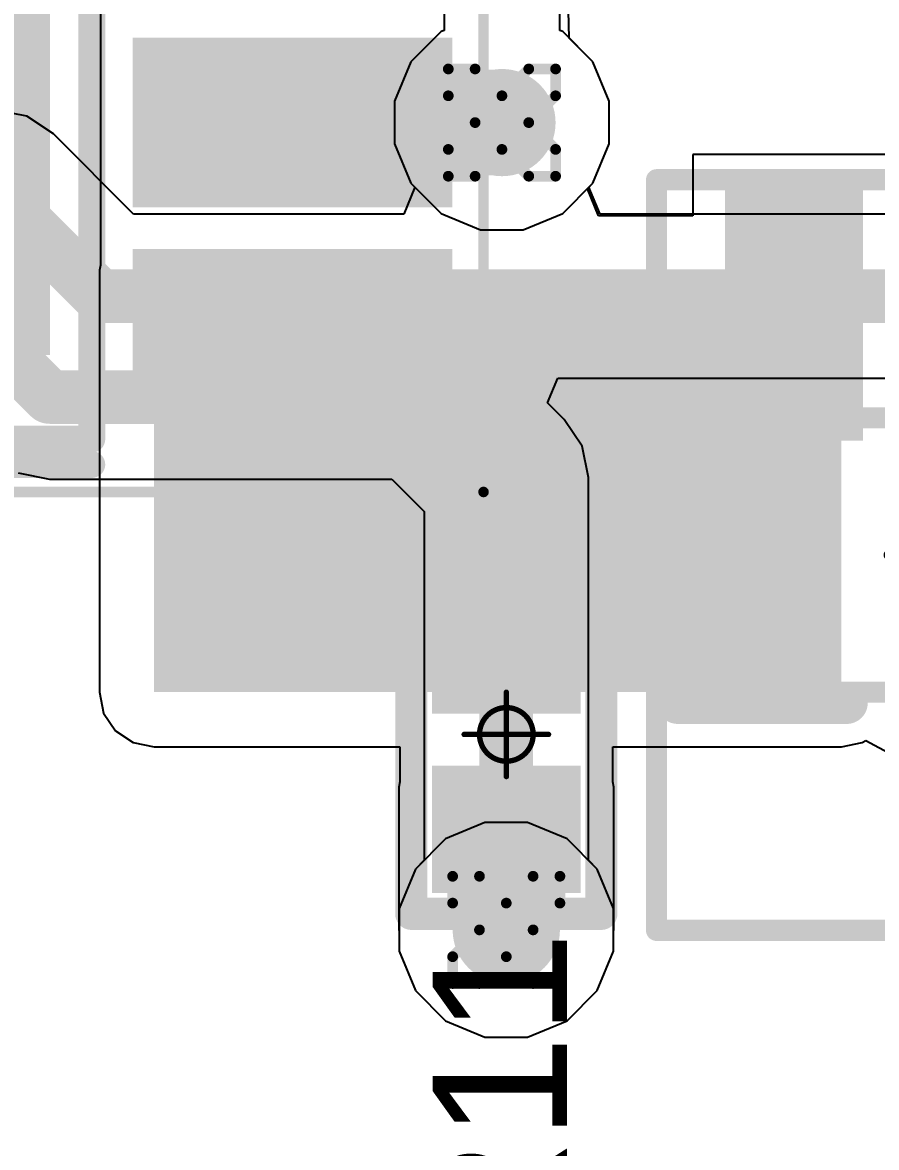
# Model space of a CAD drawing. Header units: inches. Extents: x -0.5 to 14, y -0.2 to 4.7.
# Drawn here: x 0.6348 to 0.794, y 0.3598 to 0.5696 of the extents above; entities that cross this region are included whole.
import ezdxf

# ---------------------------------------------------------------- set-up
doc = ezdxf.new("R2010")
doc.units = ezdxf.units.IN
doc.header["$MEASUREMENT"] = 0
for name, color, linetype in [('Bottom Layer', 5, 'Continuous'), ('Bottom Overlay', 54, 'Continuous'), ('Drill Drawing', 1, 'Continuous'), ('GND', 16, 'Continuous'), ('Mechanical 13', 56, 'Continuous'), ('Mechanical 15', 56, 'Continuous'), ('Mechanical 16', 56, 'Continuous'), ('Mechanical 4', 56, 'Continuous'), ('POWER', 76, 'Continuous'), ('Top Layer', 1, 'Continuous'), ('Top Overlay', 2, 'Continuous'), ('Top Paste', 8, 'Continuous'), ('Top Solder', 216, 'Continuous'), ('Via Holes', 16, 'Continuous')]:
    doc.layers.add(name, color=color, linetype=linetype)
doc.styles.add('Arial', font='', dxfattribs={"height": 0.2})
doc.styles.get('Arial').set_extended_font_data('Arial')

# ---------------------------------------------------------------- blocks, each defined once
blk = doc.blocks.new('_SOP100P600X160_11N_32')
at = {"layer": 'Top Layer'}
for points in [[(-0.05906, 0.07874), (0.05906, 0.07874), (0.05906, -0.07874), (-0.05906, -0.07874)], [(0.08248, -0.02756), (0.13406, -0.02756), (0.13406, -0.05118), (0.08248, -0.05118)], [(0.08248, -0.06693), (0.13406, -0.06693), (0.13406, -0.09055), (0.08248, -0.09055)]]:
    blk.add_hatch(color=1, dxfattribs=at).paths.add_polyline_path(points)
at = {"layer": 'Top Paste'}
for points in [[(-0.05906, 0.07874), (0.05906, 0.07874), (0.05906, -0.07874), (-0.05906, -0.07874)], [(0.08248, -0.02756), (0.13406, -0.02756), (0.13406, -0.05118), (0.08248, -0.05118)], [(0.08248, -0.06693), (0.13406, -0.06693), (0.13406, -0.09055), (0.08248, -0.09055)]]:
    blk.add_hatch(color=8, dxfattribs=at).paths.add_polyline_path(points)
at = {"layer": 'Top Solder'}
for points in [[(-0.06306, 0.08274), (0.06306, 0.08274), (0.06306, -0.08274), (-0.06306, -0.08274)], [(0.07848, -0.02356), (0.13806, -0.02356), (0.13806, -0.05518), (0.07848, -0.05518)], [(0.07848, -0.06293), (0.13806, -0.06293), (0.13806, -0.09455), (0.07848, -0.09455)]]:
    blk.add_hatch(color=216, dxfattribs=at).paths.add_polyline_path(points)
at = {"layer": 'Mechanical 16'}
for points in [[(0.1439, -0.10827, 0.00197, 0.00197, 0), (0.1439, 0.10827, 0.00197, 0.00197, 0)], [(-0.1439, -0.10827, 0.00197, 0.00197, 0), (0.1439, -0.10827, 0.00197, 0.00197, 0)]]:
    blk.add_lwpolyline(points, format="xyseb", dxfattribs=at)
blk.add_lwpolyline([(0.14341, -0.10827, 0.000984, 0.000984, 1), (0.14439, -0.10827, 0.000984, 0.000984, 1)], format="xyseb", close=True, dxfattribs=at)
blk.add_lwpolyline([(0.14341, -0.10827, 0.000984, 0.000984, 1), (0.14439, -0.10827, 0.000984, 0.000984, 1)], format="xyseb", close=True, dxfattribs=at)
at = {"layer": 'Mechanical 4'}
for points in [[(0.07087, -0.09843, 0.005, 0.005, 0), (0.07087, 0.09843, 0.005, 0.005, 0)], [(0.07087, -0.09843, 0.005, 0.005, 0), (0.07087, 0.09843, 0.005, 0.005, 0)], [(-0.07087, -0.09843, 0.005, 0.005, 0), (0.07087, -0.09843, 0.005, 0.005, 0)], [(-0.07087, -0.09843, 0.005, 0.005, 0), (0.07087, -0.09843, 0.005, 0.005, 0)]]:
    blk.add_lwpolyline(points, format="xyseb", dxfattribs=at)
blk.add_lwpolyline([(0.06962, -0.09843, 0.0025, 0.0025, 1), (0.07212, -0.09843, 0.0025, 0.0025, 1)], format="xyseb", close=True, dxfattribs=at)
blk.add_lwpolyline([(0.06962, -0.09843, 0.0025, 0.0025, 1), (0.07212, -0.09843, 0.0025, 0.0025, 1)], format="xyseb", close=True, dxfattribs=at)
blk.add_lwpolyline([(0.06962, -0.09843, 0.0025, 0.0025, 1), (0.07212, -0.09843, 0.0025, 0.0025, 1)], format="xyseb", close=True, dxfattribs=at)
blk.add_lwpolyline([(0.06962, -0.09843, 0.0025, 0.0025, 1), (0.07212, -0.09843, 0.0025, 0.0025, 1)], format="xyseb", close=True, dxfattribs=at)
at = {"layer": 'Top Overlay'}
blk.add_lwpolyline([(-0.07087, -0.10315, 0.005, 0.005, 0), (0.07087, -0.10315, 0.005, 0.005, 0)], format="xyseb", dxfattribs=at)
blk.add_lwpolyline([(0.06962, -0.10315, 0.0025, 0.0025, 1), (0.07212, -0.10315, 0.0025, 0.0025, 1)], format="xyseb", close=True, dxfattribs=at)
blk = doc.blocks.new('SOT23_3L_50')
at = {"layer": 'Top Layer'}
for points in [[(0.00886, 0.02461), (-0.00886, 0.02461), (-0.00886, 0.06398), (0.00886, 0.06398)], [(-0.02854, -0.06469), (-0.04626, -0.06469), (-0.04626, -0.02531), (-0.02854, -0.02531)], [(0.04626, -0.06469), (0.02854, -0.06469), (0.02854, -0.02531), (0.04626, -0.02531)]]:
    blk.add_hatch(color=1, dxfattribs=at).paths.add_polyline_path(points)
at = {"layer": 'Top Paste'}
for points in [[(0.00886, 0.02461), (-0.00886, 0.02461), (-0.00886, 0.06398), (0.00886, 0.06398)], [(-0.02854, -0.06469), (-0.04626, -0.06469), (-0.04626, -0.02531), (-0.02854, -0.02531)], [(0.04626, -0.06469), (0.02854, -0.06469), (0.02854, -0.02531), (0.04626, -0.02531)]]:
    blk.add_hatch(color=8, dxfattribs=at).paths.add_polyline_path(points)
at = {"layer": 'Top Solder'}
for points in [[(0.01286, 0.02061), (-0.01286, 0.02061), (-0.01286, 0.06798), (0.01286, 0.06798)], [(-0.02454, -0.06869), (-0.05026, -0.06869), (-0.05026, -0.02131), (-0.02454, -0.02131)], [(0.05026, -0.06869), (0.02454, -0.06869), (0.02454, -0.02131), (0.05026, -0.02131)]]:
    blk.add_hatch(color=216, dxfattribs=at).paths.add_polyline_path(points)
at = {"layer": 'Mechanical 13'}
for points in [[(-0.05906, 0.02559, 0.00394, 0.00394, 0), (-0.05906, -0.02559, 0.00394, 0.00394, 0)], [(0.05906, 0.02559, 0.00394, 0.00394, 0), (-0.05906, 0.02559, 0.00394, 0.00394, 0)], [(0.05906, 0.02559, 0.00394, 0.00394, 0), (0.05906, -0.02559, 0.00394, 0.00394, 0)], [(0.05906, -0.02559, 0.00394, 0.00394, 0), (-0.05906, -0.02559, 0.00394, 0.00394, 0)]]:
    blk.add_lwpolyline(points, format="xyseb", dxfattribs=at)
for points in [[(-0.06004, 0.02559, 0.00197, 0.00197, 1), (-0.05807, 0.02559, 0.00197, 0.00197, 1)], [(-0.06004, 0.02559, 0.00197, 0.00197, 1), (-0.05807, 0.02559, 0.00197, 0.00197, 1)], [(0.05807, 0.02559, 0.00197, 0.00197, 1), (0.06004, 0.02559, 0.00197, 0.00197, 1)], [(0.05807, 0.02559, 0.00197, 0.00197, 1), (0.06004, 0.02559, 0.00197, 0.00197, 1)], [(-0.06004, -0.02559, 0.00197, 0.00197, 1), (-0.05807, -0.02559, 0.00197, 0.00197, 1)], [(-0.06004, -0.02559, 0.00197, 0.00197, 1), (-0.05807, -0.02559, 0.00197, 0.00197, 1)], [(0.05807, -0.02559, 0.00197, 0.00197, 1), (0.06004, -0.02559, 0.00197, 0.00197, 1)], [(0.05807, -0.02559, 0.00197, 0.00197, 1), (0.06004, -0.02559, 0.00197, 0.00197, 1)]]:
    blk.add_lwpolyline(points, format="xyseb", close=True, dxfattribs=at)
at = {"layer": 'Mechanical 15'}
for points in [[(-0.06299, 0.07, 0.00394, 0.00394, 0), (-0.06299, -0.07, 0.00394, 0.00394, 0)], [(0.06299, 0.07, 0.00394, 0.00394, 0), (-0.06299, 0.07, 0.00394, 0.00394, 0)], [(0.06299, 0.07, 0.00394, 0.00394, 0), (0.06299, -0.07, 0.00394, 0.00394, 0)], [(0, 0.01969, 0.00197, 0.00197, 0), (0, -0.01969, 0.00197, 0.00197, 0)], [(0.01969, 0, 0.00197, 0.00197, 0), (-0.01969, 0, 0.00197, 0.00197, 0)], [(0.06299, -0.07, 0.00394, 0.00394, 0), (-0.06299, -0.07, 0.00394, 0.00394, 0)]]:
    blk.add_lwpolyline(points, format="xyseb", dxfattribs=at)
for points in [[(-0.06398, 0.07, 0.00197, 0.00197, 1), (-0.06201, 0.07, 0.00197, 0.00197, 1)], [(-0.06398, 0.07, 0.00197, 0.00197, 1), (-0.06201, 0.07, 0.00197, 0.00197, 1)], [(0.06201, 0.07, 0.00197, 0.00197, 1), (0.06398, 0.07, 0.00197, 0.00197, 1)], [(0.06201, 0.07, 0.00197, 0.00197, 1), (0.06398, 0.07, 0.00197, 0.00197, 1)], [(-0.00049, 0.01969, 0.000984, 0.000984, 1), (0.00049, 0.01969, 0.000984, 0.000984, 1)], [(0.01378, 0, 0.00197, 0.00197, 1), (-0.01378, 0, 0.00197, 0.00197, 1)], [(-0.02018, 0, 0.000984, 0.000984, 1), (-0.01919, 0, 0.000984, 0.000984, 1)], [(-0.01427, 0, 0.000984, 0.000984, 1), (-0.01329, 0, 0.000984, 0.000984, 1)], [(0.01329, 0, 0.000984, 0.000984, 1), (0.01427, 0, 0.000984, 0.000984, 1)], [(0.01919, 0, 0.000984, 0.000984, 1), (0.02018, 0, 0.000984, 0.000984, 1)], [(-0.00049, -0.01969, 0.000984, 0.000984, 1), (0.00049, -0.01969, 0.000984, 0.000984, 1)], [(-0.06398, -0.07, 0.00197, 0.00197, 1), (-0.06201, -0.07, 0.00197, 0.00197, 1)], [(-0.06398, -0.07, 0.00197, 0.00197, 1), (-0.06201, -0.07, 0.00197, 0.00197, 1)], [(0.06201, -0.07, 0.00197, 0.00197, 1), (0.06398, -0.07, 0.00197, 0.00197, 1)], [(0.06201, -0.07, 0.00197, 0.00197, 1), (0.06398, -0.07, 0.00197, 0.00197, 1)]]:
    blk.add_lwpolyline(points, format="xyseb", close=True, dxfattribs=at)
at = {"layer": 'Top Overlay'}
for points in [[(-0.02756, 0.02756, 0.00787, 0.00787, 0), (-0.05906, 0.02756, 0.00787, 0.00787, 0)], [(-0.05906, 0.02756, 0.00787, 0.00787, 0), (-0.05906, -0.01181, 0.00787, 0.00787, 0)], [(0.05906, 0.02756, 0.00787, 0.00787, 0), (0.02756, 0.02756, 0.00787, 0.00787, 0)], [(0.05906, 0.02756, 0.00787, 0.00787, 0), (0.05906, -0.01181, 0.00787, 0.00787, 0)]]:
    blk.add_lwpolyline(points, format="xyseb", dxfattribs=at)
for points in [[(-0.06102, 0.02756, 0.00394, 0.00394, 1), (-0.05709, 0.02756, 0.00394, 0.00394, 1)], [(-0.06102, 0.02756, 0.00394, 0.00394, 1), (-0.05709, 0.02756, 0.00394, 0.00394, 1)], [(-0.02953, 0.02756, 0.00394, 0.00394, 1), (-0.02559, 0.02756, 0.00394, 0.00394, 1)], [(0.02559, 0.02756, 0.00394, 0.00394, 1), (0.02953, 0.02756, 0.00394, 0.00394, 1)], [(0.05709, 0.02756, 0.00394, 0.00394, 1), (0.06102, 0.02756, 0.00394, 0.00394, 1)], [(0.05709, 0.02756, 0.00394, 0.00394, 1), (0.06102, 0.02756, 0.00394, 0.00394, 1)], [(-0.06102, -0.01181, 0.00394, 0.00394, 1), (-0.05709, -0.01181, 0.00394, 0.00394, 1)], [(0.05709, -0.01181, 0.00394, 0.00394, 1), (0.06102, -0.01181, 0.00394, 0.00394, 1)], [(-0.05807, -0.06, 0.00984, 0.00984, 1), (-0.06791, -0.06, 0.00984, 0.00984, 1)], [(-0.07037, -0.06, 0.00492, 0.00492, 1), (-0.06545, -0.06, 0.00492, 0.00492, 1)], [(-0.06053, -0.06, 0.00492, 0.00492, 1), (-0.05561, -0.06, 0.00492, 0.00492, 1)]]:
    blk.add_lwpolyline(points, format="xyseb", close=True, dxfattribs=at)
blk = doc.blocks.new('R_0402_L_51')
at = {"layer": 'Top Layer'}
for points in [[(-0.02363, 0.00984), (-0.00788, 0.00984), (-0.00788, -0.00985), (-0.02363, -0.00985)], [(0.00984, 0.00984), (0.02559, 0.00984), (0.02559, -0.00985), (0.00984, -0.00985)]]:
    blk.add_hatch(color=1, dxfattribs=at).paths.add_polyline_path(points)
at = {"layer": 'Top Paste'}
for points in [[(-0.02363, 0.00984), (-0.00788, 0.00984), (-0.00788, -0.00985), (-0.02363, -0.00985)], [(0.00984, 0.00984), (0.02559, 0.00984), (0.02559, -0.00985), (0.00984, -0.00985)]]:
    blk.add_hatch(color=8, dxfattribs=at).paths.add_polyline_path(points)
at = {"layer": 'Top Solder'}
for points in [[(-0.02763, 0.01384), (-0.00388, 0.01384), (-0.00388, -0.01385), (-0.02763, -0.01385)], [(0.00584, 0.01384), (0.02959, 0.01384), (0.02959, -0.01385), (0.00584, -0.01385)]]:
    blk.add_hatch(color=216, dxfattribs=at).paths.add_polyline_path(points)
at = {"layer": 'Mechanical 15'}
for points in [[(0, -0.00787, 0.001, 0.001, 0), (0, 0.00787, 0.001, 0.001, 0)], [(0.00787, 0, 0.001, 0.001, 0), (-0.00787, 0, 0.001, 0.001, 0)]]:
    blk.add_lwpolyline(points, format="xyseb", dxfattribs=at)
for points in [[(-0.00025, 0.00787, 0.0005, 0.0005, 1), (0.00025, 0.00787, 0.0005, 0.0005, 1)], [(0.005, 0, 0.001, 0.001, 1), (-0.005, 0, 0.001, 0.001, 1)], [(-0.00812, 0, 0.0005, 0.0005, 1), (-0.00762, 0, 0.0005, 0.0005, 1)], [(-0.00525, 0, 0.0005, 0.0005, 1), (-0.00475, 0, 0.0005, 0.0005, 1)], [(0.00475, 0, 0.0005, 0.0005, 1), (0.00525, 0, 0.0005, 0.0005, 1)], [(0.00762, 0, 0.0005, 0.0005, 1), (0.00812, 0, 0.0005, 0.0005, 1)], [(-0.00025, -0.00787, 0.0005, 0.0005, 1), (0.00025, -0.00787, 0.0005, 0.0005, 1)]]:
    blk.add_lwpolyline(points, format="xyseb", close=True, dxfattribs=at)
at = {"layer": 'Top Overlay'}
for points in [[(0.03346, 0.01771, 0.006, 0.006, 0), (-0.0315, 0.01771, 0.006, 0.006, 0)], [(-0.0315, -0.01772, 0.006, 0.006, 0), (-0.0315, 0.01771, 0.006, 0.006, 0)], [(0.03346, -0.01772, 0.006, 0.006, 0), (0.03346, 0.01771, 0.006, 0.006, 0)], [(0.03346, -0.01772, 0.006, 0.006, 0), (-0.0315, -0.01772, 0.006, 0.006, 0)]]:
    blk.add_lwpolyline(points, format="xyseb", dxfattribs=at)
for points in [[(-0.033, 0.01771, 0.003, 0.003, 1), (-0.03, 0.01771, 0.003, 0.003, 1)], [(-0.033, 0.01771, 0.003, 0.003, 1), (-0.03, 0.01771, 0.003, 0.003, 1)], [(0.03196, 0.01771, 0.003, 0.003, 1), (0.03496, 0.01771, 0.003, 0.003, 1)], [(0.03196, 0.01771, 0.003, 0.003, 1), (0.03496, 0.01771, 0.003, 0.003, 1)], [(-0.033, -0.01772, 0.003, 0.003, 1), (-0.03, -0.01772, 0.003, 0.003, 1)], [(-0.033, -0.01772, 0.003, 0.003, 1), (-0.03, -0.01772, 0.003, 0.003, 1)], [(0.03196, -0.01772, 0.003, 0.003, 1), (0.03496, -0.01772, 0.003, 0.003, 1)], [(0.03196, -0.01772, 0.003, 0.003, 1), (0.03496, -0.01772, 0.003, 0.003, 1)]]:
    blk.add_lwpolyline(points, format="xyseb", close=True, dxfattribs=at)

msp = doc.modelspace()

# ---------------------------------------------------------------- hatches: boundary and pattern name
at = {"layer": 'Bottom Layer'}
h = msp.add_hatch(color=5, dxfattribs=at)
edge = h.paths.add_edge_path()
edge.add_arc((0.72418, 0.55094), 0.01, 0, 360)
h = msp.add_hatch(color=5, dxfattribs=at)
edge = h.paths.add_edge_path()
edge.add_arc((0.72499, 0.40038), 0.01, 0, 360)
at = {"layer": 'GND'}
h = msp.add_hatch(color=16, dxfattribs=at)
edge = h.paths.add_edge_path()
edge.add_arc((0.72418, 0.55094), 0.01, 0, 360)
h = msp.add_hatch(color=16, dxfattribs=at)
edge = h.paths.add_edge_path()
edge.add_arc((0.72499, 0.40038), 0.01, 0, 360)
at = {"layer": 'POWER'}
h = msp.add_hatch(color=76, dxfattribs=at)
edge = h.paths.add_edge_path()
edge.add_arc((0.72418, 0.55094), 0.01, 0, 360)
h = msp.add_hatch(color=76, dxfattribs=at)
edge = h.paths.add_edge_path()
edge.add_arc((0.72499, 0.40038), 0.01, 0, 360)
at = {"layer": 'Top Layer'}
for points in [[(0.68512, 0.56079), (0.68512, 0.5411), (0.72418, 0.5411), (0.72418, 0.56079)], [(0.65933, 0.44472), (0.78746, 0.44472), (0.78746, 0.52339), (0.65933, 0.52339)], [(0.73484, 0.427), (0.71515, 0.427), (0.71515, 0.40038), (0.73484, 0.40038)]]:
    msp.add_hatch(color=1, dxfattribs=at).paths.add_polyline_path(points)
h = msp.add_hatch(color=1, dxfattribs=at)
edge = h.paths.add_edge_path()
edge.add_arc((0.72418, 0.55094), 0.01, 0, 360)
h = msp.add_hatch(color=1, dxfattribs=at)
edge = h.paths.add_edge_path()
edge.add_arc((0.72499, 0.40038), 0.01, 0, 360)
at = {"layer": 'Via Holes'}
h = msp.add_hatch(color=7, dxfattribs=at)
edge = h.paths.add_edge_path()
edge.add_arc((0.72418, 0.55094), 0.005, 0, 360)
h = msp.add_hatch(color=7, dxfattribs=at)
edge = h.paths.add_edge_path()
edge.add_arc((0.72499, 0.40038), 0.005, 0, 360)

# ---------------------------------------------------------------- linework, layer by layer
at = {"layer": 'Bottom Layer'}
for p, q in [((0.7134, 0.57313), (0.7134, 0.56813)), ((0.73673, 0.56668), (0.73656, 0.57178)), ((0.71285, 0.5679), (0.70722, 0.56227)), ((0.7134, 0.56813), (0.71285, 0.5679)), ((0.74113, 0.56227), (0.73673, 0.56668)), ((0.70722, 0.56227), (0.70418, 0.55492)), ((0.74418, 0.55492), (0.74113, 0.56227)), ((0.70418, 0.55492), (0.70418, 0.54697)), ((0.74418, 0.54697), (0.74418, 0.55492)), ((0.63561, 0.55213), (0.62976, 0.55329)), ((0.64057, 0.54882), (0.63561, 0.55213)), ((0.65552, 0.53387), (0.64057, 0.54882)), ((0.70418, 0.54697), (0.70722, 0.53962)), ((0.74113, 0.53962), (0.74418, 0.54697)), ((0.70722, 0.53962), (0.70797, 0.53887)), ((0.74039, 0.53887), (0.74113, 0.53962)), ((0.70797, 0.53887), (0.70589, 0.53387)), ((0.74246, 0.53387), (0.74039, 0.53887)), ((0.70589, 0.53387), (0.65552, 0.53387)), ((0.81848, 0.53387), (0.74246, 0.53387)), ((0.7327, 0.49866), (0.73462, 0.50328)), ((0.73462, 0.50328), (0.82482, 0.50328)), ((0.73581, 0.49556), (0.7327, 0.49866)), ((0.73912, 0.49059), (0.73581, 0.49556)), ((0.74029, 0.48474), (0.73912, 0.49059)), ((0.63399, 0.48563), (0.63984, 0.48447)), ((0.74029, 0.41337), (0.74029, 0.48474)), ((0.63984, 0.48447), (0.70364, 0.48447)), ((0.70364, 0.48447), (0.7097, 0.47841)), ((0.7097, 0.47841), (0.7097, 0.41337)), ((0.7097, 0.41337), (0.70804, 0.41171)), ((0.74195, 0.41171), (0.74029, 0.41337)), ((0.70804, 0.41171), (0.70499, 0.40436)), ((0.74499, 0.40436), (0.74195, 0.41171)), ((0.70499, 0.40436), (0.70499, 0.3964)), ((0.74499, 0.3964), (0.74499, 0.40436)), ((0.70499, 0.3964), (0.70804, 0.38905)), ((0.74195, 0.38905), (0.74499, 0.3964)), ((0.70804, 0.38905), (0.71367, 0.38343)), ((0.73632, 0.38343), (0.74195, 0.38905)), ((0.71367, 0.38343), (0.72102, 0.38038)), ((0.72897, 0.38038), (0.73632, 0.38343)), ((0.72102, 0.38038), (0.72897, 0.38038))]:
    msp.add_line(p, q, dxfattribs=at)
for points in [[(0.62976, 0.538, 0.01, 0.01, 0), (0.64918, 0.51858, 0.01, 0.01, 0)], [(0.62086, 0.51875, 0.01, 0.01, 0), (0.63984, 0.49976, 0.01, 0.01, 0)], [(0.64918, 0.51858, 0.01, 0.01, 0), (0.82482, 0.51858, 0.01, 0.01, 0)], [(0.63984, 0.49976, 0.01, 0.01, 0), (0.70997, 0.49976, 0.01, 0.01, 0)], [(0.70997, 0.49976, 0.01, 0.01, 0), (0.72499, 0.48474, 0.01, 0.01, 0)], [(0.72499, 0.40038, 0.01, 0.01, 0), (0.72499, 0.48474, 0.01, 0.01, 0)]]:
    msp.add_lwpolyline(points, format="xyseb", dxfattribs=at)
for points in [[(0.64668, 0.51858, 0.005, 0.005, 1), (0.65168, 0.51858, 0.005, 0.005, 1)], [(0.64668, 0.51858, 0.005, 0.005, 1), (0.65168, 0.51858, 0.005, 0.005, 1)], [(0.63734, 0.49976, 0.005, 0.005, 1), (0.64234, 0.49976, 0.005, 0.005, 1)], [(0.63734, 0.49976, 0.005, 0.005, 1), (0.64234, 0.49976, 0.005, 0.005, 1)], [(0.70747, 0.49976, 0.005, 0.005, 1), (0.71247, 0.49976, 0.005, 0.005, 1)], [(0.70747, 0.49976, 0.005, 0.005, 1), (0.71247, 0.49976, 0.005, 0.005, 1)], [(0.72249, 0.48474, 0.005, 0.005, 1), (0.72749, 0.48474, 0.005, 0.005, 1)], [(0.72249, 0.48474, 0.005, 0.005, 1), (0.72749, 0.48474, 0.005, 0.005, 1)], [(0.72249, 0.40038, 0.005, 0.005, 1), (0.72749, 0.40038, 0.005, 0.005, 1)]]:
    msp.add_lwpolyline(points, format="xyseb", close=True, dxfattribs=at)
at = {"layer": 'Drill Drawing'}
for points in [[(0.71418, 0.55594, 0.002, 0.002, 0), (0.71418, 0.56094, 0.002, 0.002, 0)], [(0.71418, 0.56094, 0.002, 0.002, 0), (0.71918, 0.56094, 0.002, 0.002, 0)], [(0.71918, 0.56094, 0.002, 0.002, 0), (0.72418, 0.55594, 0.002, 0.002, 0)], [(0.72418, 0.55594, 0.002, 0.002, 0), (0.72918, 0.56094, 0.002, 0.002, 0)], [(0.72918, 0.56094, 0.002, 0.002, 0), (0.73418, 0.56094, 0.002, 0.002, 0)], [(0.73418, 0.55594, 0.002, 0.002, 0), (0.73418, 0.56094, 0.002, 0.002, 0)], [(0.71418, 0.55594, 0.002, 0.002, 0), (0.71918, 0.55094, 0.002, 0.002, 0)], [(0.72918, 0.55094, 0.002, 0.002, 0), (0.73418, 0.55594, 0.002, 0.002, 0)], [(0.71418, 0.54594, 0.002, 0.002, 0), (0.71918, 0.55094, 0.002, 0.002, 0)], [(0.72918, 0.55094, 0.002, 0.002, 0), (0.73418, 0.54594, 0.002, 0.002, 0)], [(0.71418, 0.54094, 0.002, 0.002, 0), (0.71418, 0.54594, 0.002, 0.002, 0)], [(0.71918, 0.54094, 0.002, 0.002, 0), (0.72418, 0.54594, 0.002, 0.002, 0)], [(0.72418, 0.54594, 0.002, 0.002, 0), (0.72918, 0.54094, 0.002, 0.002, 0)], [(0.73418, 0.54094, 0.002, 0.002, 0), (0.73418, 0.54594, 0.002, 0.002, 0)], [(0.71418, 0.54094, 0.002, 0.002, 0), (0.71918, 0.54094, 0.002, 0.002, 0)], [(0.72918, 0.54094, 0.002, 0.002, 0), (0.73418, 0.54094, 0.002, 0.002, 0)], [(0.71499, 0.40538, 0.002, 0.002, 0), (0.71499, 0.41038, 0.002, 0.002, 0)], [(0.71499, 0.41038, 0.002, 0.002, 0), (0.71999, 0.41038, 0.002, 0.002, 0)], [(0.71999, 0.41038, 0.002, 0.002, 0), (0.72499, 0.40538, 0.002, 0.002, 0)], [(0.72499, 0.40538, 0.002, 0.002, 0), (0.72999, 0.41038, 0.002, 0.002, 0)], [(0.72999, 0.41038, 0.002, 0.002, 0), (0.73499, 0.41038, 0.002, 0.002, 0)], [(0.73499, 0.40538, 0.002, 0.002, 0), (0.73499, 0.41038, 0.002, 0.002, 0)], [(0.71499, 0.40538, 0.002, 0.002, 0), (0.71999, 0.40038, 0.002, 0.002, 0)], [(0.72999, 0.40038, 0.002, 0.002, 0), (0.73499, 0.40538, 0.002, 0.002, 0)], [(0.71499, 0.39538, 0.002, 0.002, 0), (0.71999, 0.40038, 0.002, 0.002, 0)], [(0.72999, 0.40038, 0.002, 0.002, 0), (0.73499, 0.39538, 0.002, 0.002, 0)], [(0.71499, 0.39038, 0.002, 0.002, 0), (0.71499, 0.39538, 0.002, 0.002, 0)], [(0.71999, 0.39038, 0.002, 0.002, 0), (0.72499, 0.39538, 0.002, 0.002, 0)], [(0.72499, 0.39538, 0.002, 0.002, 0), (0.72999, 0.39038, 0.002, 0.002, 0)], [(0.73499, 0.39038, 0.002, 0.002, 0), (0.73499, 0.39538, 0.002, 0.002, 0)], [(0.71499, 0.39038, 0.002, 0.002, 0), (0.71999, 0.39038, 0.002, 0.002, 0)], [(0.72999, 0.39038, 0.002, 0.002, 0), (0.73499, 0.39038, 0.002, 0.002, 0)]]:
    msp.add_lwpolyline(points, format="xyseb", dxfattribs=at)
for points in [[(0.71368, 0.56094, 0.001, 0.001, 1), (0.71468, 0.56094, 0.001, 0.001, 1)], [(0.71368, 0.56094, 0.001, 0.001, 1), (0.71468, 0.56094, 0.001, 0.001, 1)], [(0.71868, 0.56094, 0.001, 0.001, 1), (0.71968, 0.56094, 0.001, 0.001, 1)], [(0.71868, 0.56094, 0.001, 0.001, 1), (0.71968, 0.56094, 0.001, 0.001, 1)], [(0.72868, 0.56094, 0.001, 0.001, 1), (0.72968, 0.56094, 0.001, 0.001, 1)], [(0.72868, 0.56094, 0.001, 0.001, 1), (0.72968, 0.56094, 0.001, 0.001, 1)], [(0.73368, 0.56094, 0.001, 0.001, 1), (0.73468, 0.56094, 0.001, 0.001, 1)], [(0.73368, 0.56094, 0.001, 0.001, 1), (0.73468, 0.56094, 0.001, 0.001, 1)], [(0.71368, 0.55594, 0.001, 0.001, 1), (0.71468, 0.55594, 0.001, 0.001, 1)], [(0.71368, 0.55594, 0.001, 0.001, 1), (0.71468, 0.55594, 0.001, 0.001, 1)], [(0.72368, 0.55594, 0.001, 0.001, 1), (0.72468, 0.55594, 0.001, 0.001, 1)], [(0.72368, 0.55594, 0.001, 0.001, 1), (0.72468, 0.55594, 0.001, 0.001, 1)], [(0.73368, 0.55594, 0.001, 0.001, 1), (0.73468, 0.55594, 0.001, 0.001, 1)], [(0.73368, 0.55594, 0.001, 0.001, 1), (0.73468, 0.55594, 0.001, 0.001, 1)], [(0.71868, 0.55094, 0.001, 0.001, 1), (0.71968, 0.55094, 0.001, 0.001, 1)], [(0.71868, 0.55094, 0.001, 0.001, 1), (0.71968, 0.55094, 0.001, 0.001, 1)], [(0.72868, 0.55094, 0.001, 0.001, 1), (0.72968, 0.55094, 0.001, 0.001, 1)], [(0.72868, 0.55094, 0.001, 0.001, 1), (0.72968, 0.55094, 0.001, 0.001, 1)], [(0.71368, 0.54594, 0.001, 0.001, 1), (0.71468, 0.54594, 0.001, 0.001, 1)], [(0.71368, 0.54594, 0.001, 0.001, 1), (0.71468, 0.54594, 0.001, 0.001, 1)], [(0.72368, 0.54594, 0.001, 0.001, 1), (0.72468, 0.54594, 0.001, 0.001, 1)], [(0.72368, 0.54594, 0.001, 0.001, 1), (0.72468, 0.54594, 0.001, 0.001, 1)], [(0.73368, 0.54594, 0.001, 0.001, 1), (0.73468, 0.54594, 0.001, 0.001, 1)], [(0.73368, 0.54594, 0.001, 0.001, 1), (0.73468, 0.54594, 0.001, 0.001, 1)], [(0.71368, 0.54094, 0.001, 0.001, 1), (0.71468, 0.54094, 0.001, 0.001, 1)], [(0.71368, 0.54094, 0.001, 0.001, 1), (0.71468, 0.54094, 0.001, 0.001, 1)], [(0.71868, 0.54094, 0.001, 0.001, 1), (0.71968, 0.54094, 0.001, 0.001, 1)], [(0.71868, 0.54094, 0.001, 0.001, 1), (0.71968, 0.54094, 0.001, 0.001, 1)], [(0.72868, 0.54094, 0.001, 0.001, 1), (0.72968, 0.54094, 0.001, 0.001, 1)], [(0.72868, 0.54094, 0.001, 0.001, 1), (0.72968, 0.54094, 0.001, 0.001, 1)], [(0.73368, 0.54094, 0.001, 0.001, 1), (0.73468, 0.54094, 0.001, 0.001, 1)], [(0.73368, 0.54094, 0.001, 0.001, 1), (0.73468, 0.54094, 0.001, 0.001, 1)], [(0.71449, 0.41038, 0.001, 0.001, 1), (0.71549, 0.41038, 0.001, 0.001, 1)], [(0.71449, 0.41038, 0.001, 0.001, 1), (0.71549, 0.41038, 0.001, 0.001, 1)], [(0.71949, 0.41038, 0.001, 0.001, 1), (0.72049, 0.41038, 0.001, 0.001, 1)], [(0.71949, 0.41038, 0.001, 0.001, 1), (0.72049, 0.41038, 0.001, 0.001, 1)], [(0.72949, 0.41038, 0.001, 0.001, 1), (0.73049, 0.41038, 0.001, 0.001, 1)], [(0.72949, 0.41038, 0.001, 0.001, 1), (0.73049, 0.41038, 0.001, 0.001, 1)], [(0.73449, 0.41038, 0.001, 0.001, 1), (0.73549, 0.41038, 0.001, 0.001, 1)], [(0.73449, 0.41038, 0.001, 0.001, 1), (0.73549, 0.41038, 0.001, 0.001, 1)], [(0.71449, 0.40538, 0.001, 0.001, 1), (0.71549, 0.40538, 0.001, 0.001, 1)], [(0.71449, 0.40538, 0.001, 0.001, 1), (0.71549, 0.40538, 0.001, 0.001, 1)], [(0.72449, 0.40538, 0.001, 0.001, 1), (0.72549, 0.40538, 0.001, 0.001, 1)], [(0.72449, 0.40538, 0.001, 0.001, 1), (0.72549, 0.40538, 0.001, 0.001, 1)], [(0.73449, 0.40538, 0.001, 0.001, 1), (0.73549, 0.40538, 0.001, 0.001, 1)], [(0.73449, 0.40538, 0.001, 0.001, 1), (0.73549, 0.40538, 0.001, 0.001, 1)], [(0.71949, 0.40038, 0.001, 0.001, 1), (0.72049, 0.40038, 0.001, 0.001, 1)], [(0.71949, 0.40038, 0.001, 0.001, 1), (0.72049, 0.40038, 0.001, 0.001, 1)], [(0.72949, 0.40038, 0.001, 0.001, 1), (0.73049, 0.40038, 0.001, 0.001, 1)], [(0.72949, 0.40038, 0.001, 0.001, 1), (0.73049, 0.40038, 0.001, 0.001, 1)], [(0.71449, 0.39538, 0.001, 0.001, 1), (0.71549, 0.39538, 0.001, 0.001, 1)], [(0.71449, 0.39538, 0.001, 0.001, 1), (0.71549, 0.39538, 0.001, 0.001, 1)], [(0.72449, 0.39538, 0.001, 0.001, 1), (0.72549, 0.39538, 0.001, 0.001, 1)], [(0.72449, 0.39538, 0.001, 0.001, 1), (0.72549, 0.39538, 0.001, 0.001, 1)], [(0.73449, 0.39538, 0.001, 0.001, 1), (0.73549, 0.39538, 0.001, 0.001, 1)], [(0.73449, 0.39538, 0.001, 0.001, 1), (0.73549, 0.39538, 0.001, 0.001, 1)], [(0.71449, 0.39038, 0.001, 0.001, 1), (0.71549, 0.39038, 0.001, 0.001, 1)], [(0.71449, 0.39038, 0.001, 0.001, 1), (0.71549, 0.39038, 0.001, 0.001, 1)], [(0.71949, 0.39038, 0.001, 0.001, 1), (0.72049, 0.39038, 0.001, 0.001, 1)], [(0.71949, 0.39038, 0.001, 0.001, 1), (0.72049, 0.39038, 0.001, 0.001, 1)], [(0.72949, 0.39038, 0.001, 0.001, 1), (0.73049, 0.39038, 0.001, 0.001, 1)], [(0.72949, 0.39038, 0.001, 0.001, 1), (0.73049, 0.39038, 0.001, 0.001, 1)], [(0.73449, 0.39038, 0.001, 0.001, 1), (0.73549, 0.39038, 0.001, 0.001, 1)], [(0.73449, 0.39038, 0.001, 0.001, 1), (0.73549, 0.39038, 0.001, 0.001, 1)]]:
    msp.add_lwpolyline(points, format="xyseb", close=True, dxfattribs=at)
at = {"layer": 'GND'}
for p, q in [((0.7134, 0.57313), (0.7134, 0.56813)), ((0.73495, 0.56813), (0.73495, 0.57313)), ((0.71285, 0.5679), (0.70722, 0.56227)), ((0.7134, 0.56813), (0.71285, 0.5679)), ((0.7355, 0.5679), (0.73495, 0.56813)), ((0.74113, 0.56227), (0.7355, 0.5679)), ((0.70722, 0.56227), (0.70418, 0.55492)), ((0.74418, 0.55492), (0.74113, 0.56227)), ((0.70418, 0.55492), (0.70418, 0.54697)), ((0.74418, 0.54697), (0.74418, 0.55492)), ((0.70418, 0.54697), (0.70722, 0.53962)), ((0.74113, 0.53962), (0.74418, 0.54697)), ((0.70722, 0.53962), (0.71285, 0.53399)), ((0.7355, 0.53399), (0.74113, 0.53962)), ((0.71285, 0.53399), (0.7202, 0.53094)), ((0.72815, 0.53094), (0.7355, 0.53399)), ((0.7202, 0.53094), (0.72815, 0.53094)), ((0.72102, 0.42038), (0.71367, 0.41734)), ((0.72897, 0.42038), (0.72102, 0.42038)), ((0.73632, 0.41734), (0.72897, 0.42038)), ((0.71367, 0.41734), (0.70804, 0.41171)), ((0.74195, 0.41171), (0.73632, 0.41734)), ((0.70804, 0.41171), (0.70499, 0.40436)), ((0.74499, 0.40436), (0.74195, 0.41171)), ((0.70499, 0.40436), (0.70499, 0.3964)), ((0.74499, 0.3964), (0.74499, 0.40436)), ((0.70499, 0.3964), (0.70804, 0.38905)), ((0.74195, 0.38905), (0.74499, 0.3964)), ((0.70804, 0.38905), (0.71367, 0.38343)), ((0.73632, 0.38343), (0.74195, 0.38905)), ((0.71367, 0.38343), (0.72102, 0.38038)), ((0.72897, 0.38038), (0.73632, 0.38343)), ((0.72102, 0.38038), (0.72897, 0.38038))]:
    msp.add_line(p, q, dxfattribs=at)
at = {"layer": 'POWER'}
for p, q in [((0.72102, 0.42038), (0.71367, 0.41734)), ((0.72897, 0.42038), (0.72102, 0.42038)), ((0.73632, 0.41734), (0.72897, 0.42038)), ((0.71367, 0.41734), (0.70804, 0.41171)), ((0.74195, 0.41171), (0.73632, 0.41734)), ((0.70804, 0.41171), (0.70499, 0.40436)), ((0.74499, 0.40436), (0.74195, 0.41171)), ((0.70499, 0.40436), (0.70499, 0.3964)), ((0.74499, 0.3964), (0.74499, 0.40436)), ((0.70499, 0.3964), (0.70804, 0.38905)), ((0.74195, 0.38905), (0.74499, 0.3964)), ((0.70804, 0.38905), (0.71367, 0.38343)), ((0.73632, 0.38343), (0.74195, 0.38905)), ((0.71367, 0.38343), (0.72102, 0.38038)), ((0.72897, 0.38038), (0.73632, 0.38343)), ((0.72102, 0.38038), (0.72897, 0.38038))]:
    msp.add_line(p, q, dxfattribs=at)
at = {"layer": 'Top Layer'}
for p, q in [((0.64933, 0.60787), (0.64933, 0.5685)), ((0.73495, 0.56813), (0.73495, 0.57313)), ((0.64933, 0.5685), (0.64933, 0.52437)), ((0.7355, 0.5679), (0.73495, 0.56813)), ((0.74113, 0.56227), (0.7355, 0.5679)), ((0.74418, 0.55492), (0.74113, 0.56227)), ((0.74418, 0.54697), (0.74418, 0.55492)), ((0.74113, 0.53962), (0.74418, 0.54697)), ((0.79746, 0.54497), (0.75974, 0.54497)), ((0.75974, 0.54497), (0.75974, 0.53358)), ((0.7401, 0.53858), (0.74113, 0.53962)), ((0.74217, 0.53358), (0.7401, 0.53858)), ((0.75974, 0.53358), (0.74217, 0.53358)), ((0.64933, 0.52437), (0.64914, 0.52339)), ((0.64914, 0.52339), (0.64914, 0.44472)), ((0.64914, 0.44472), (0.64991, 0.44082)), ((0.64991, 0.44082), (0.65212, 0.43751)), ((0.65212, 0.43751), (0.65543, 0.4353)), ((0.65543, 0.4353), (0.65933, 0.43452)), ((0.65933, 0.43452), (0.70515, 0.43452)), ((0.70515, 0.43452), (0.70515, 0.42799)), ((0.74484, 0.42799), (0.74484, 0.43452)), ((0.74484, 0.43452), (0.78746, 0.43452)), ((0.78746, 0.43452), (0.79136, 0.4353)), ((0.79136, 0.4353), (0.79201, 0.43573)), ((0.79201, 0.43573), (0.79701, 0.43306)), ((0.70515, 0.42799), (0.70496, 0.427)), ((0.70496, 0.427), (0.70496, 0.40038)), ((0.74503, 0.427), (0.74484, 0.42799)), ((0.74503, 0.40038), (0.74503, 0.427)), ((0.70496, 0.40038), (0.70499, 0.40019)), ((0.70499, 0.40019), (0.70499, 0.3964)), ((0.74499, 0.40019), (0.74503, 0.40038)), ((0.74499, 0.3964), (0.74499, 0.40019)), ((0.70499, 0.3964), (0.70804, 0.38905)), ((0.74195, 0.38905), (0.74499, 0.3964)), ((0.70804, 0.38905), (0.71367, 0.38343)), ((0.73632, 0.38343), (0.74195, 0.38905)), ((0.71367, 0.38343), (0.72102, 0.38038)), ((0.72897, 0.38038), (0.73632, 0.38343)), ((0.72102, 0.38038), (0.72897, 0.38038))]:
    msp.add_line(p, q, dxfattribs=at)

# ---------------------------------------------------------------- block references
msp.add_blockref('_SOP100P600X160_11N_32', (0.57685, 0.59032))
for name, p, rotation in [('SOT23_3L_50', (0.816, 0.47029), 180), ('R_0402_L_51', (0.725, 0.43684), 270)]:
    msp.add_blockref(name, p, dxfattribs=dict(rotation=rotation))

# ---------------------------------------------------------------- texts
at = {"layer": 'Bottom Overlay', "style": 'Arial', "text_generation_flag": 2}
msp.add_text('S', height=0.06, rotation=270, dxfattribs=at).set_placement((0.71794, 0.4688))
at = {"layer": 'Top Overlay', "style": 'Arial'}
msp.add_text('R11', height=0.025, rotation=90, dxfattribs=at).set_placement((0.73629, 0.33602))

doc.saveas('drawing.dxf')
